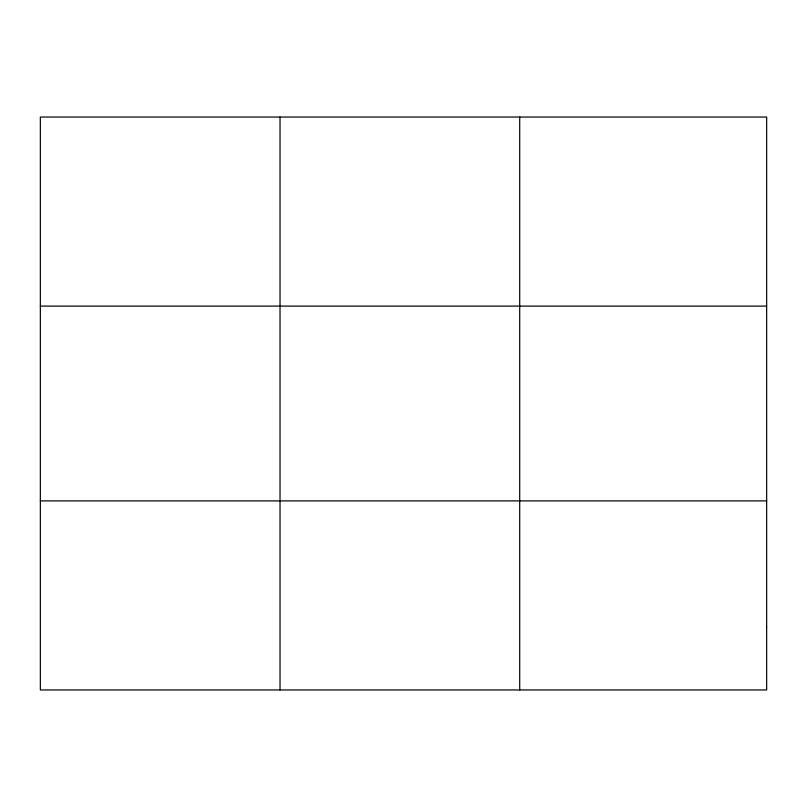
<?xml version="1.0" encoding="UTF-8"?>
<svg xmlns="http://www.w3.org/2000/svg" width="807" height="807" viewBox="0 0 807 807"><rect width="100%" height="100%" fill="white"/><g stroke="black" fill="none" stroke-linecap="round" stroke-linejoin="round"><path stroke-width="1.21" d="M280.029 689.955L280.029 117.045M519.708 689.955L519.708 117.045M40.35 306.105L766.65 306.105M40.35 500.895L766.65 500.895M766.65 626.938L766.65 689.955L40.35 689.955L40.35 117.045L766.65 117.045L766.65 626.938"/></g></svg>
